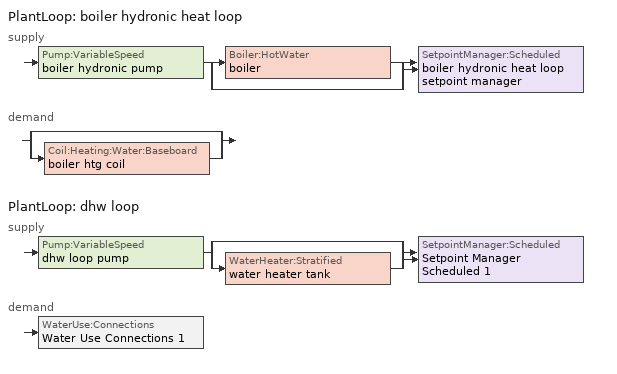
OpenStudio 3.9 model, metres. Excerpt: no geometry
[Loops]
PlantLoop 'boiler hydronic heat loop'
 supply: Pump:VariableSpeed 'boiler hydronic pump' > split
  | Boiler:HotWater 'boiler'
  | bypass
  join > SetpointManager:Scheduled 'boiler hydronic heat loop setpoint manager'
 demand: split
  | bypass
  | Coil:Heating:Water:Baseboard 'boiler htg coil'
PlantLoop 'dhw loop'
 supply: Pump:VariableSpeed 'dhw loop pump' > split
  | bypass
  | WaterHeater:Stratified 'water heater tank'
  join > SetpointManager:Scheduled 'Setpoint Manager Scheduled 1'
 demand: WaterUse:Connections 'Water Use Connections 1'
[Sizing:Zone]
conditioned space: Zone Cooling Design Supply Air Temperature Input Method=SupplyAirTemperature; Zone Cooling Design Supply Air Temperature {C}=14; Zone Cooling Design Supply Air Temperature Difference {deltaC}=11.11; Zone Heating Design Supply Air Temperature Input Method=SupplyAirTemperature; Zone Heating Design Supply Air Temperature {C}=40; Zone Heating Design Supply Air Temperature Difference {deltaC}=11.11; Zone Cooling Design Supply Air Humidity Ratio {kg-H2O/kg-air}=0.0085; Zone Heating Design Supply Air Humidity Ratio {kg-H2O/kg-air}=0.008; Cooling Design Air Flow Method=DesignDay; Heating Design Air Flow Method=DesignDay; Account for Dedicated Outdoor Air System=No; Dedicated Outdoor Air System Control Strategy=NeutralSupplyAir; Dedicated Outdoor Air Low Setpoint Temperature for Design {C}=autosize; Dedicated Outdoor Air High Setpoint Temperature for Design {C}=autosize; Zone Load Sizing Method=Sensible Load Only No Latent Load; Zone Latent Cooling Design Supply Air Humidity Ratio Input Method=HumidityRatioDifference; Zone Cooling Design Supply Air Humidity Ratio Difference {kgWater/kgDryAir}=0.005; Zone Latent Heating Design Supply Air Humidity Ratio Input Method=HumidityRatioDifference; Zone Humidification Design Supply Air Humidity Ratio Difference {kgWater/kgDryAir}=0.005; Sizing Option=Coincident
[Zone equipment]
conditioned space: boiler baseboard
[PlantLoop] Fluid Type=Water; Glycol Concentration=0; Load Distribution Scheme=Optimal
Name | Plant Loop Volume {m3} | Maximum Loop Flow Rate {m3/s}
boiler hydronic heat loop | Autocalculate
dhw loop | 0.003 | 0.01
[Sizing:Plant] Loop Type=Heating; Sizing Option=NonCoincident; Zone Timesteps in Averaging Window=1; Coincident Sizing Factor Mode=None
Name | Design Loop Exit Temperature {C} | Loop Design Temperature Difference {deltaC}
boiler hydronic heat loop | 82.2222 | 11.1111
dhw loop | 51.6667 | 5.55556
[Pump:VariableSpeed] Motor Efficiency=0.85; Fraction of Motor Inefficiencies to Fluid Stream=0; Coefficient 1 of the Part Load Performance Curve=0; Coefficient 2 of the Part Load Performance Curve=1; Coefficient 3 of the Part Load Performance Curve=0; Coefficient 4 of the Part Load Performance Curve=0; Minimum Flow Rate {m3/s}=0; Pump Control Type=Intermittent; Skin Loss Radiative Fraction=0.5; Design Power Sizing Method=PowerPerFlowPerPressure; Design Electric Power per Unit Flow Rate {W/(m3/s)}=348701.1; Design Shaft Power per Unit Flow Rate per Unit Head {W-s/m3-Pa}=1.28205; Design Minimum Flow Rate Fraction=0
Name | Rated Flow Rate {m3/s} | Rated Pump Head {Pa} | Rated Power Consumption {W}
boiler hydronic pump | 0.00594952 | 20000 | 158.654
dhw loop pump | 0.01 | 1 | 0
[Boiler:HotWater]
boiler: Fuel Type=FuelOilNo2; Nominal Capacity {W}=21075.3; Nominal Thermal Efficiency=0.8; Efficiency Curve Temperature Evaluation Variable=LeavingBoiler; Normalized Boiler Efficiency Curve=NonCondensingBoilerEff; Minimum Part Load Ratio=0; Maximum Part Load Ratio=1; Optimum Part Load Ratio=1; Water Outlet Upper Temperature Limit {C}=99.9; Boiler Flow Mode=LeavingSetpointModulated; On Cycle Parasitic Electric Load {W}=0; Off Cycle Parasitic Fuel Load {W}=0; Sizing Factor=1
[EnergyManagementSystem:Sensor]
Name | Output Variable or Output Meter Index Key | Output Variable or Output Meter
boiler_plr_s | boiler | Boiler Part Load Ratio
boiler_hydronic_pump_mfr_s | boiler hydronic pump | Pump Mass Flow Rate
boiler_hydronic_pump_s | boiler hydronic pump | Pump Electricity Energy
boiler_baseboard_s | boiler baseboard | Baseboard Total Heating Energy
water_heater_tl | water heater tank | Water Heater Heat Loss Rate
water_heater_sens_cool | water heater coil | Cooling Coil Sensible Cooling Rate
water_heater_lat_cool | water heater coil | Cooling Coil Latent Cooling Rate
water_heater_fan_pwr; water_heater_fan_energy | water heater fan | Fan Electricity Rate
water_heater_tank_energy | water heater tank | Water Heater Electricity Rate
water_heater_coil_energy | water heater coil | Cooling Coil Water Heating Electricity Rate
water_heater_tank_on_cycle_parasitic | water heater tank | Water Heater On Cycle Parasitic Electricity Rate
water_heater_tank_off_cycle_parasitic | water heater tank | Water Heater Off Cycle Parasitic Electricity Rate
fridge_tin_s; tin_s; tin_s_1 | conditioned space | Zone Mean Air Temperature
win_s | conditioned space | Zone Air Humidity Ratio
tout_s | conditioned space | Zone Outdoor Air Drybulb Temperature
conditioned_space_htg_unmet_s | conditioned space | Zone Heating Setpoint Not Met Time
conditioned_space_clg_unmet_s | conditioned space | Zone Cooling Setpoint Not Met Time
[EnergyManagementSystem:InternalVariable]
boiler_hydronic_pump_rated_mfr: Internal Data Index Key=boiler hydronic pump; Internal Data Type=Pump Maximum Mass Flow Rate
[EnergyManagementSystem:Actuator]
Name | Actuated Component | Actuated Component Type | Actuated Component Control Type
boiler_hydronic_pump_pressure_rise_act | boiler hydronic pump | Pump | Pump Pressure Rise
water_heater_Tamb_act | water heater Tamb act | Schedule:Constant | Schedule Value
water_heater_RHamb_act | water heater RHamb act | Schedule:Constant | Schedule Value
[EnergyManagementSystem:Program]
fridge_schedule_program: Set Tin = fridge_tin_s*(9.0/5.0)+32.0; Set fridge_schedule_act = 0; If (Hour == 0); Set fridge_schedule_act = (-0.487+0.019*Tin); ElseIf (Hour == 1); Set fridge_schedule_act = (-0.34+0.016*Tin); ElseIf (Hour == 2); Set fridge_schedule_act = (-0.37+0.017*Tin); ElseIf (Hour == 3); Set fridge_schedule_act = (-0.361+0.016*Tin); ElseIf (Hour == 4); Set fridge_schedule_act = (-0.515+0.018*Tin); ElseIf (Hour == 5); Set fridge_schedule_act = (-0.684+0.021*Tin); ElseIf (Hour == 6); Set fridge_schedule_act = (-0.471+0.019*Tin); ElseIf (Hour == 7); Set fridge_schedule_act = (-0.159+0.015*Tin); ElseIf (Hour == 8); Set fridge_schedule_act = (-0.079+0.015*Tin); ElseIf (Hour == 9); Set fridge_schedule_act = (-0.417+0.019*Tin); ElseIf (Hour == 10); Set fridge_schedule_act = (-0.411+0.018*Tin); ElseIf (Hour == 11); Set fridge_schedule_act = (-0.386+0.018*Tin); ElseIf (Hour == 12); Set fridge_schedule_act = (-0.24+0.016*Tin); ElseIf (Hour == 13); Set fridge_schedule_act = (-0.314+0.017*Tin); ElseIf (Hour == 14); Set fridge_schedule_act = (-0.16+0.015*Tin); ElseIf (Hour == 15); Set fridge_schedule_act = (-0.121+0.015*Tin); ElseIf (Hour == 16); Set fridge_schedule_act = (-0.469+0.02*Tin); ElseIf (Hour == 17); Set fridge_schedule_act = (-0.412+0.02*Tin); ElseIf (Hour == 18); Set fridge_schedule_act = (-0.091+0.017*Tin); ElseIf (Hour == 19); Set fridge_schedule_act = (0.077+0.014*Tin); ElseIf (Hour == 20); Set fridge_schedule_act = (-0.118+0.016*Tin); ElseIf (Hour == 21); Set fridge_schedule_act = (-0.247+0.017*Tin); ElseIf (Hour == 22); Set fridge_schedule_act = (-0.445+0.019*Tin); ElseIf (Hour == 23); Set fridge_schedule_act = (-0.544+0.02*Tin); EndIf
fridge_schedule_1_program: Set Tin = fridge_tin_s_1*(9.0/5.0)+32.0; Set fridge_schedule_1_act = 0; If (Hour == 0); Set fridge_schedule_1_act = (-0.487+0.019*Tin); ElseIf (Hour == 1); Set fridge_schedule_1_act = (-0.34+0.016*Tin); ElseIf (Hour == 2); Set fridge_schedule_1_act = (-0.37+0.017*Tin); ElseIf (Hour == 3); Set fridge_schedule_1_act = (-0.361+0.016*Tin); ElseIf (Hour == 4); Set fridge_schedule_1_act = (-0.515+0.018*Tin); ElseIf (Hour == 5); Set fridge_schedule_1_act = (-0.684+0.021*Tin); ElseIf (Hour == 6); Set fridge_schedule_1_act = (-0.471+0.019*Tin); ElseIf (Hour == 7); Set fridge_schedule_1_act = (-0.159+0.015*Tin); ElseIf (Hour == 8); Set fridge_schedule_1_act = (-0.079+0.015*Tin); ElseIf (Hour == 9); Set fridge_schedule_1_act = (-0.417+0.019*Tin); ElseIf (Hour == 10); Set fridge_schedule_1_act = (-0.411+0.018*Tin); ElseIf (Hour == 11); Set fridge_schedule_1_act = (-0.386+0.018*Tin); ElseIf (Hour == 12); Set fridge_schedule_1_act = (-0.24+0.016*Tin); ElseIf (Hour == 13); Set fridge_schedule_1_act = (-0.314+0.017*Tin); ElseIf (Hour == 14); Set fridge_schedule_1_act = (-0.16+0.015*Tin); ElseIf (Hour == 15); Set fridge_schedule_1_act = (-0.121+0.015*Tin); ElseIf (Hour == 16); Set fridge_schedule_1_act = (-0.469+0.02*Tin); ElseIf (Hour == 17); Set fridge_schedule_1_act = (-0.412+0.02*Tin); ElseIf (Hour == 18); Set fridge_schedule_1_act = (-0.091+0.017*Tin); ElseIf (Hour == 19); Set fridge_schedule_1_act = (-0.077+0.014*Tin); ElseIf (Hour == 20); Set fridge_schedule_1_act = (-0.118+0.016*Tin); ElseIf (Hour == 21); Set fridge_schedule_1_act = (-0.247+0.017*Tin); ElseIf (Hour == 22); Set fridge_schedule_1_act = (-0.445+0.019*Tin); ElseIf (Hour == 23); Set fridge_schedule_1_act = (-0.544+0.02*Tin); EndIf
natural_vent_program: Set Tin = tin_s; Set Tout = tout_s; Set Wout = out_wt_s; Set Pbar = out_pb_s; Set Phiout = (@RhFnTdbWPb Tout Wout Pbar); Set MaxHR = 0.0115; Set Tnvsp = (htg_sp_s + clg_sp_s) / 2; Set NVavail = natural_vent_s; Set ClgSsnAvail = cool_season; Set Qnv = 0; Set Qwhf = 0; Set whole_house_fan_act = 0; If ((Wout < MaxHR) && (Tin > Tout) && (Tin > Tnvsp) && (ClgSsnAvail > 0)); Set WHF_Flow = 0; Set Adj = (Tin-Tnvsp)/(Tin-Tout); Set Adj = (@Min Adj 1); Set Adj = (@Max Adj 0); If (WHF_Flow > 0); Set Qwhf = WHF_Flow*Adj; Set WHF_W = 0; Set whole_house_fan_act = WHF_W*Adj; ElseIf (NVavail > 0); Set NVArea = 19778.982893568; Set Cs = 0.00017937135914540493; Set Cw = 8.97707065726015e-05; Set Tdiff = Tin-Tout; Set dT = (@Abs Tdiff); Set Vwind = site_vw_s; Set SGNV = NVArea*Adj*((((Cs*dT)+(Cw*(Vwind^2)))^0.5)/1000); Set MaxNV = 7.031387640422401; Set Qnv = (@Min SGNV MaxNV); EndIf; EndIf; Set natural_vent_flow_act = Qnv; Set whole_house_fan_flow_act = Qwhf; Set natural_vent_program_Qnv = Qnv; Set natural_vent_program_Qwhf = Qwhf
infil_program: Set p_m = 0.14; Set p_s = 0.22; Set s_m = 270; Set s_s = 370; Set z_m = 9.99744; Set z_s = 4.8768; Set f_t = (((s_m/z_m)^p_m)*((z_s/s_s)^p_s)); Set Tdiff = tin_s-tout_s; Set dT = @Abs Tdiff; Set c = 0.1914; Set Cs = 0.1032; Set Cw = 0.1275; Set n = 0.65; Set sft = (f_t*0.7000000000000001); Set temp1 = ((c*Cw)*((sft*site_vw_s)^(2*n)))^2; Set Qinf = (((c*Cs*(dT^n))^2)+temp1)^0.5; Set Qinf = (@Max Qinf 0); Set mech_vent_house_fan_sensible_load_act = 0.0; Set mech_vent_house_fan_latent_load_act = 0.0; Set OASupInPb = out_pb_s; Set OASupInTemp = tout_s; Set OASupInW = out_wt_s; Set OASupRho = (@RhoAirFnPbTdbW OASupInPb OASupInTemp OASupInW); Set OASupCp = (@CpAirFnW OASupInW); Set OASupInEnth = (@HFnTdbW OASupInTemp OASupInW); Set ZoneTemp = tin_s; Set ZoneW = win_s; Set ZoneCp = (@CpAirFnW ZoneW); Set ZoneAirEnth = (@HFnTdbW ZoneTemp ZoneW); Set mech_vent_house_fan_cfis_act = 0.0; Set QWHV_cfis_sup = 0.0; Set QWHV_cfis_suppl_sup = 0.0; Set QWHV_cfis_suppl_exh = 0.0; Set Qrange = 0; Set Qrange = Qrange + 0.04719 * mech_vent_range_fan_0_sch_s; Set Qbath = 0; Set Qbath = Qbath + 0.07079 * mech_vent_bath_fan_0_sch_s; Set Qdryer = 0; Set Qdryer = Qdryer + 0.19029 * clothes_dryer_exhaust_0_sch_s; Set QWHV_sup = 0.0; Set QWHV_exh = 0.0; Set Qsupply = QWHV_sup + QWHV_cfis_sup + QWHV_cfis_suppl_sup; Set Qexhaust = Qrange + Qbath + Qdryer + QWHV_exh + QWHV_cfis_suppl_exh; Set Qfan = (@Max Qexhaust Qsupply); Set Qducts = 0; If Qducts < 0; Set Qsupply = Qsupply - Qducts; Else; Set Qexhaust = Qexhaust + Qducts; EndIf; Set Qfan_with_ducts = (@Max Qexhaust Qsupply); Set Qimb = (@Abs (Qsupply - Qexhaust)); If Qinf + Qimb > 0; Set Qtot = Qfan_with_ducts + (Qinf^2) / (Qinf + Qimb); Else; Set Qtot = Qfan_with_ducts; EndIf; Set Qinf_adj = Qtot - Qfan; Set infil_flow_act = Qinf_adj; Set infil_program_Qinf = Qinf_adj; Set infil_program_Qfan = Qfan; Set Qload = Qfan; Set Effectiveness_Sens = 0.0; Set Effectiveness_Lat = 0.0; Set Fan_MFR = Qload * OASupRho; Set ZoneInEnth = OASupInEnth; Set ZoneInTemp = OASupInTemp; Set FanTotalToCond = Fan_MFR * (ZoneInEnth - ZoneAirEnth); Set FanSensToCond = Fan_MFR * ZoneCp * (ZoneInTemp - ZoneTemp); Set FanLatToCond = FanTotalToCond - FanSensToCond; Set mech_vent_house_fan_sensible_load_act = mech_vent_house_fan_sensible_load_act + FanSensToCond; Set mech_vent_house_fan_latent_load_act = mech_vent_house_fan_latent_load_act + FanLatToCond
unmet_hours_program: Set htg_unmet_hours = 0; Set clg_unmet_hours = 0; Set unit_htg_unmet_hours = 0; If ((DayOfYear >= 1) && (DayOfYear <= 365)); Set unit_htg_unmet_hours = unit_htg_unmet_hours + conditioned_space_htg_unmet_s; If unit_htg_unmet_hours > htg_unmet_hours; Set htg_unmet_hours = unit_htg_unmet_hours; EndIf; EndIf
total_loads_program: Set loads_htg_tot = 0; Set loads_clg_tot = 0; If htg_load_cond > 0; Set loads_htg_tot = loads_htg_tot + (htg_load_cond - clg_load_cond) * 1.0; EndIf; Set loads_htg_tot = (@Max loads_htg_tot 0); If clg_load_cond > 0; Set loads_clg_tot = loads_clg_tot + (clg_load_cond - htg_load_cond) * 0.0; EndIf; Set loads_clg_tot = (@Max loads_clg_tot 0)
component_loads_program: Set loads_htg_walls = 0; Set loads_htg_rim_joists = 0; Set loads_htg_foundation_walls = 0; Set loads_htg_floors = 0; Set loads_htg_slabs = 0; Set loads_htg_ceilings = 0; Set loads_htg_roofs = 0; Set loads_htg_windows_conduction = 0; Set loads_htg_windows_solar = 0; Set loads_htg_doors = 0; Set loads_htg_skylights_conduction = 0; Set loads_htg_skylights_solar = 0; Set loads_htg_internal_mass = 0; Set loads_htg_intgains = 0; Set loads_htg_lighting = 0; Set loads_htg_infil = 0; Set loads_htg_mechvent = 0; Set loads_htg_natvent = 0; Set loads_htg_whf = 0; Set loads_htg_ducts = 0; Set loads_clg_walls = 0; Set loads_clg_rim_joists = 0; Set loads_clg_foundation_walls = 0; Set loads_clg_floors = 0; Set loads_clg_slabs = 0; Set loads_clg_ceilings = 0; Set loads_clg_roofs = 0; Set loads_clg_windows_conduction = 0; Set loads_clg_windows_solar = 0; Set loads_clg_doors = 0; Set loads_clg_skylights_conduction = 0; Set loads_clg_skylights_solar = 0; Set loads_clg_internal_mass = 0; Set loads_clg_intgains = 0; Set loads_clg_lighting = 0; Set loads_clg_infil = 0; Set loads_clg_mechvent = 0; Set loads_clg_natvent = 0; Set loads_clg_whf = 0; Set loads_clg_ducts = 0; Set hr_walls = 0; Set hr_walls = hr_walls + s_conv_5 + s_ig_5 + s_sol_5 + s_lgt_5 + s_surf_5; Set hr_walls = hr_walls + s_conv_6 + s_ig_6 + s_sol_6 + s_lgt_6 + s_surf_6; Set hr_walls = hr_walls + s_conv_7 + s_ig_7 + s_sol_7 + s_lgt_7 + s_surf_7; Set hr_walls = hr_walls + s_conv_8 + s_ig_8 + s_sol_8 + s_lgt_8 + s_surf_8; Set hr_walls = hr_walls + s_conv_9 + s_ig_9 + s_sol_9 + s_lgt_9 + s_surf_9; Set hr_walls = hr_walls + s_conv_10 + s_ig_10 + s_sol_10 + s_lgt_10 + s_surf_10; Set hr_rim_joists = 0; Set hr_foundation_walls = 0; Set hr_floors = 0; Set hr_floors = hr_floors + s_conv + s_ig + s_sol + s_lgt + s_surf; Set hr_floors = hr_floors + s_conv_1 + s_ig_1 + s_sol_1 + s_lgt_1 + s_surf_1; Set hr_slabs = 0; Set hr_ceilings = 0; Set hr_roofs = 0; Set hr_roofs = hr_roofs + s_conv_4 + s_ig_4 + s_sol_4 + s_lgt_4 + s_surf_4; Set hr_windows_conduction = 0; Set hr_windows_conduction = hr_windows_conduction + ss_conv_1; Set hr_windows_conduction = hr_windows_conduction + ss_ig_1; Set hr_windows_conduction = hr_windows_conduction + ss_surf_1; Set hr_windows_conduction = hr_windows_conduction + ss_conv_2; Set hr_windows_conduction = hr_windows_conduction + ss_ig_2; Set hr_windows_conduction = hr_windows_conduction + ss_surf_2; Set hr_windows_conduction = hr_windows_conduction + ss_conv_3; Set hr_windows_conduction = hr_windows_conduction + ss_ig_3; Set hr_windows_conduction = hr_windows_conduction + ss_surf_3; Set hr_windows_conduction = hr_windows_conduction + ss_conv_4; Set hr_windows_conduction = hr_windows_conduction + ss_ig_4; Set hr_windows_conduction = hr_windows_conduction + ss_surf_4; Set hr_windows_conduction = hr_windows_conduction + ss_conv_5; Set hr_windows_conduction = hr_windows_conduction + ss_ig_5; Set hr_windows_conduction = hr_windows_conduction + ss_surf_5; Set hr_windows_conduction = hr_windows_conduction + ss_conv_6; Set hr_windows_conduction = hr_windows_conduction + ss_ig_6; Set hr_windows_conduction = hr_windows_conduction + ss_surf_6; Set hr_windows_conduction = hr_windows_conduction + ss_conv_7; Set hr_windows_conduction = hr_windows_conduction + ss_ig_7; Set hr_windows_conduction = hr_windows_conduction + ss_surf_7; Set hr_windows_conduction = hr_windows_conduction + ss_conv_8; Set hr_windows_conduction = hr_windows_conduction + ss_ig_8; Set hr_windows_conduction = hr_windows_conduction + ss_surf_8; Set hr_windows_conduction = hr_windows_conduction + ss_conv_9; Set hr_windows_conduction = hr_windows_conduction + ss_ig_9; Set hr_windows_conduction = hr_windows_conduction + ss_surf_9; Set hr_windows_conduction = hr_windows_conduction + ss_conv_10; Set hr_windows_conduction = hr_windows_conduction + ss_ig_10; Set hr_windows_conduction = hr_windows_conduction + ss_surf_10; Set hr_windows_solar = 0; Set hr_windows_solar = hr_windows_solar - ss_trans_in * ZoneTimestep * 3600 + ss_back_out * ZoneTimestep * 3600 + ss_trans_out * ZoneTimestep * 3600; Set hr_windows_solar = hr_windows_solar - ss_trans_in_1 * ZoneTimestep * 3600 + ss_back_out_1 * ZoneTimestep * 3600 + ss_trans_out_1 * ZoneTimestep * 3600; Set hr_windows_solar = hr_windows_solar - ss_trans_in_2 * ZoneTimestep * 3600 + ss_back_out_2 * ZoneTimestep * 3600 + ss_trans_out_2 * ZoneTimestep * 3600; Set hr_windows_solar = hr_windows_solar - ss_trans_in_3 * ZoneTimestep * 3600 + ss_back_out_3 * ZoneTimestep * 3600 + ss_trans_out_3 * ZoneTimestep * 3600; Set hr_windows_solar = hr_windows_solar - ss_trans_in_4 * ZoneTimestep * 3600 + ss_back_out_4 * ZoneTimestep * 3600 + ss_trans_out_4 * ZoneTimestep * 3600; Set hr_windows_solar = hr_windows_solar - ss_trans_in_5 * ZoneTimestep * 3600 + ss_back_out_5 * ZoneTimestep * 3600 + ss_trans_out_5 * ZoneTimestep * 3600; Set hr_windows_solar = hr_windows_solar - ss_trans_in_6 * ZoneTimestep * 3600 + ss_back_out_6 * ZoneTimestep * 3600 + ss_trans_out_6 * ZoneTimestep * 3600; Set hr_windows_solar = hr_windows_solar - ss_trans_in_7 * ZoneTimestep * 3600 + ss_back_out_7 * ZoneTimestep * 3600 + ss_trans_out_7 * ZoneTimestep * 3600; Set hr_windows_solar = hr_windows_solar - ss_trans_in_8 * ZoneTimestep * 3600 + ss_back_out_8 * ZoneTimestep * 3600 + ss_trans_out_8 * ZoneTimestep * 3600; Set hr_windows_solar = hr_windows_solar - ss_trans_in_9 * ZoneTimestep * 3600 + ss_back_out_9 * ZoneTimestep * 3600 + ss_trans_out_9 * ZoneTimestep * 3600; Set hr_doors = 0; Set hr_doors = hr_doors + ss_sol; Set hr_doors = hr_doors + ss_lgt; Set hr_doors = hr_doors + ss_conv; Set hr_doors = hr_doors + ss_ig; Set hr_doors = hr_doors + ss_surf; Set hr_skylights_conduction = 0; Set hr_skylights_solar = 0; Set hr_internal_mass = 0; Set hr_internal_mass = hr_internal_mass + s_conv_2 + s_ig_2 + s_sol_2 + s_lgt_2 + s_surf_2; Set hr_internal_mass = hr_internal_mass + s_conv_3 + s_ig_3 + s_sol_3 + s_lgt_3 + s_surf_3; Set hr_internal_mass = hr_internal_mass + im_conv + im_ig + im_sol + im_lgt + im_surf; Set hr_internal_mass = hr_internal_mass + im_conv_1 + im_ig_1 + im_sol_1 + im_lgt_1 + im_surf_1; Set hr_intgains = 0; Set hr_intgains = hr_intgains - ig_ee_conv - ig_ee_rad - ig_ee_conv_1 - ig_ee_rad_1 - ig_ee_conv_2 - ig_ee_rad_2 - ig_ee_conv_3 - ig_ee_rad_3 - ig_ee_conv_4 - ig_ee_rad_4 - ig_ee_conv_5 - ig_ee_rad_5 - ig_ee_conv_6 - ig_ee_rad_6 - ig_ee_conv_7 - ig_ee_rad_7 - ig_ee_conv_8 - ig_ee_rad_8 - ig_oe_conv - ig_oe_rad - ig_oe_conv_1 - ig_oe_rad_1 - ig_oe_conv_2 - ig_oe_rad_2 - ig_oe_conv_3 - ig_oe_rad_3 - ig_ppl_conv - ig_ppl_rad; Set hr_lighting = 0; Set hr_lighting = hr_lighting - ig_lgt_conv - ig_lgt_rad - ig_lgt_vis; Set hr_infil = 0; Set hr_infil = hr_infil - airflow_gain + airflow_loss; Set hr_natvent = 0; Set hr_natvent = hr_natvent - airflow_gain_1 + airflow_loss_1; Set hr_whf = 0; Set hr_whf = hr_whf - airflow_gain_2 + airflow_loss_2; Set hr_mechvent = 0; Set hr_mechvent = hr_mechvent - mv_conv - mv_rad - mv_conv_1 - mv_rad_1 - mv_conv_2 - mv_rad_2 - mv_conv_3 - mv_rad_3 - mv_conv_4 - mv_rad_4 - mv_conv_5 - mv_rad_5; Set hr_ducts = 0; Set htg_mode = 0; Set clg_mode = 0; If (htg_load_cond > 0); Set htg_mode = 1.0; ElseIf (clg_load_cond > 0); Set clg_mode = 0.0; Else; Set htg_season = 0; Set clg_season = 0; If ((DayOfYear >= 1) && (DayOfYear <= 365)); Set clg_season = 1; EndIf; If ((DayOfYear >= 1) && (DayOfYear <= 365)); Set htg_season = 1; EndIf; If ((airflow_gain_1 <> 0) || (airflow_loss_1 <> 0)) && (clg_season == 1); Set clg_mode = 0.0; ElseIf ((airflow_gain_2 <> 0) || (airflow_loss_2 <> 0)) && (clg_season == 1); Set clg_mode = 0.0; Else; Set Tmid_setpoint = (htg_sp_s_1 + clg_sp_s_1) / 2; If (tin_s_1 > Tmid_setpoint) && (clg_season == 1); Set clg_mode = 0.0; ElseIf (tin_s_1 < Tmid_setpoint) && (htg_season == 1); Set htg_mode = 1.0; EndIf; EndIf; EndIf; Set loads_htg_walls = loads_htg_walls + (hr_walls * htg_mode * 1); Set loads_htg_rim_joists = loads_htg_rim_joists + (hr_rim_joists * htg_mode * 1); Set loads_htg_foundation_walls = loads_htg_foundation_walls + (hr_foundation_walls * htg_mode * 1); Set loads_htg_floors = loads_htg_floors + (hr_floors * htg_mode * 1); Set loads_htg_slabs = loads_htg_slabs + (hr_slabs * htg_mode * 1); Set loads_htg_ceilings = loads_htg_ceilings + (hr_ceilings * htg_mode * 1); Set loads_htg_roofs = loads_htg_roofs + (hr_roofs * htg_mode * 1); Set loads_htg_windows_conduction = loads_htg_windows_conduction + (hr_windows_conduction * htg_mode * 1); Set loads_htg_windows_solar = loads_htg_windows_solar + (hr_windows_solar * htg_mode * 1); Set loads_htg_doors = loads_htg_doors + (hr_doors * htg_mode * 1); Set loads_htg_skylights_conduction = loads_htg_skylights_conduction + (hr_skylights_conduction * htg_mode * 1); Set loads_htg_skylights_solar = loads_htg_skylights_solar + (hr_skylights_solar * htg_mode * 1); Set loads_htg_internal_mass = loads_htg_internal_mass + (hr_internal_mass * htg_mode * 1); Set loads_htg_intgains = loads_htg_intgains + (hr_intgains * htg_mode * 1); Set loads_htg_lighting = loads_htg_lighting + (hr_lighting * htg_mode * 1); Set loads_htg_infil = loads_htg_infil + (hr_infil * htg_mode * 1); Set loads_htg_mechvent = loads_htg_mechvent + (hr_mechvent * htg_mode * 1); Set loads_htg_natvent = loads_htg_natvent + (hr_natvent * htg_mode * 1); Set loads_htg_whf = loads_htg_whf + (hr_whf * htg_mode * 1); Set loads_htg_ducts = loads_htg_ducts + (hr_ducts * htg_mode * 1); Set loads_clg_walls = loads_clg_walls + (-hr_walls * clg_mode * 1); Set loads_clg_rim_joists = loads_clg_rim_joists + (-hr_rim_joists * clg_mode * 1); Set loads_clg_foundation_walls = loads_clg_foundation_walls + (-hr_foundation_walls * clg_mode * 1); Set loads_clg_floors = loads_clg_floors + (-hr_floors * clg_mode * 1); Set loads_clg_slabs = loads_clg_slabs + (-hr_slabs * clg_mode * 1); Set loads_clg_ceilings = loads_clg_ceilings + (-hr_ceilings * clg_mode * 1); Set loads_clg_roofs = loads_clg_roofs + (-hr_roofs * clg_mode * 1); Set loads_clg_windows_conduction = loads_clg_windows_conduction + (-hr_windows_conduction * clg_mode * 1); Set loads_clg_windows_solar = loads_clg_windows_solar + (-hr_windows_solar * clg_mode * 1); Set loads_clg_doors = loads_clg_doors + (-hr_doors * clg_mode * 1); Set loads_clg_skylights_conduction = loads_clg_skylights_conduction + (-hr_skylights_conduction * clg_mode * 1); Set loads_clg_skylights_solar = loads_clg_skylights_solar + (-hr_skylights_solar * clg_mode * 1); Set loads_clg_internal_mass = loads_clg_internal_mass + (-hr_internal_mass * clg_mode * 1); Set loads_clg_intgains = loads_clg_intgains + (-hr_intgains * clg_mode * 1); Set loads_clg_lighting = loads_clg_lighting + (-hr_lighting * clg_mode * 1); Set loads_clg_infil = loads_clg_infil + (-hr_infil * clg_mode * 1); Set loads_clg_mechvent = loads_clg_mechvent + (-hr_mechvent * clg_mode * 1); Set loads_clg_natvent = loads_clg_natvent + (-hr_natvent * clg_mode * 1); Set loads_clg_whf = loads_clg_whf + (-hr_whf * clg_mode * 1); Set loads_clg_ducts = loads_clg_ducts + (-hr_ducts * clg_mode * 1)
total_airflows_program: Set total_infil_flow_rate = 0; Set total_mechvent_flow_rate = 0; Set total_natvent_flow_rate = 0; Set total_whf_flow_rate = 0; Set total_infil_flow_rate = total_infil_flow_rate + (infil_program_Qinf * 1); Set total_mechvent_flow_rate = total_mechvent_flow_rate + (infil_program_Qfan * 1); Set total_natvent_flow_rate = total_natvent_flow_rate + (natural_vent_program_Qnv * 1); Set total_whf_flow_rate = total_whf_flow_rate + (natural_vent_program_Qwhf * 1)
[EnergyManagementSystem:ProgramCallingManager]
boiler_hydronic_pump_power_program_calling_manager: EndOfSystemTimestepBeforeHVACReporting; boiler_hydronic_pump_power_program
boiler_hydronic_pump_disaggregate_program_calling_manager: EndOfSystemTimestepBeforeHVACReporting; boiler_hydronic_pump_disaggregate_program
water_heater_ProgramManager: InsideHVACSystemIterationLoop; water_heater_Control; water_heater_InletAir
water_heater_hpwh_EC_adj_ProgramManager: EndOfSystemTimestepBeforeHVACReporting; water_heater_hpwh_EC_adj
fridge_schedule_program_calling_manager: BeginZoneTimestepAfterInitHeatBalance; fridge_schedule_program
fridge_schedule_1_program_calling_manager: BeginZoneTimestepAfterInitHeatBalance; fridge_schedule_1_program
natural_vent_program_calling_manager: BeginZoneTimestepAfterInitHeatBalance; natural_vent_program
infil_program_calling_manager: BeginZoneTimestepAfterInitHeatBalance; infil_program
unmet_hours_program_calling_manager: EndOfZoneTimestepBeforeZoneReporting; unmet_hours_program
total_loads_program_calling_manager: EndOfZoneTimestepAfterZoneReporting; total_loads_program
component_loads_program_calling_manager: EndOfZoneTimestepAfterZoneReporting; component_loads_program
total_airflows_program_calling_manager: EndOfZoneTimestepAfterZoneReporting; total_airflows_program
[SetpointManager:Scheduled] Control Variable=Temperature
Name | Schedule
boiler hydronic heat loop setpoint manager | boiler hydronic heat supply setpoint
Setpoint Manager Scheduled 1 | dhw temp
[Coil:Heating:Water:Baseboard]
boiler htg coil: Heating Design Capacity Method=HeatingDesignCapacity; Heating Design Capacity {W}=21075.3; Heating Design Capacity Per Floor Area {W/m2}=0; Fraction of Autosized Heating Design Capacity=0.8; U-Factor Times Area Value {W/K}=1517.42; Maximum Water Flow Rate {m3/s}=0.000907883; Convergence Tolerance=0.001
[ZoneHVAC:Baseboard:Convective:Water]
boiler baseboard: Availability Schedule=Always On Discrete; Heating Coil=boiler htg coil
[EnergyManagementSystem:OutputVariable]
boiler hydronic pump disaggregate htg primary: EMS Variable=boiler_hydronic_pump_primary_htg; Type of Data in Variable=Summed; Update Frequency=SystemTimestep; EMS Program or Subroutine=boiler_hydronic_pump_disaggregate_program; Units=J
[External:File]
External File 1: File=in.schedules.csv
[ElectricEquipment:Definition] Design Level Calculation Method=EquipmentLevel
Name | Design Level {W} | Fraction Latent | Fraction Radiant | Fraction Lost
clothes washer | 341.584 | 0.03 | 0.162 | 0.7
dishwasher | 965.15 | 0.3 | 0.18 | 0.4
[Coil:WaterHeating:AirToWaterHeatPump:Wrapped]
water heater coil: Rated Heating Capacity {W}=2149.38; Rated COP {W/W}=4.299056; Rated Sensible Heat Ratio=0.88; Rated Evaporator Inlet Air Dry-Bulb Temperature {C}=19.7222; Rated Evaporator Inlet Air Wet-Bulb Temperature {C}=13.561; Rated Condenser Water Temperature {C}=48.89; Rated Evaporator Air Flow Rate {m3/s}=0.0854225; Evaporator Fan Power Included in Rated COP=Yes; Crankcase Heater Capacity {W}=0; Maximum Ambient Temperature for Crankcase Heater Operation {C}=0; Evaporator Air Temperature Type for Curve Objects=WetBulbTemperature; Heating Capacity Function of Temperature Curve=HPWH-Cap-fT; Heating Capacity Function of Air Flow Fraction Curve=HPWH-Htg-Cap-FF; Heating COP Function of Temperature Curve=HPWH-COP-fT; Heating COP Function of Air Flow Fraction Curve=HPWH-Htg-COP-FF; Part Load Fraction Correlation Curve=HPWH-COP-fPLR
[WaterHeater:Stratified]
water heater tank: Tank Volume {m3}=0.27255; Tank Height {m}=1.5975; Tank Shape=VerticalCylinder; Maximum Temperature Limit {C}=90; Heater Priority Control=MasterSlave; Heater 1 Setpoint Temperature Schedule=water heater TopElementSetpoint; Heater 1 Deadband Temperature Difference {deltaC}=18.5; Heater 1 Capacity {W}=4500.11; Heater 1 Height {m}=1.26469; Heater 2 Setpoint Temperature Schedule=water heater BottomElementSetpoint; Heater 2 Deadband Temperature Difference {deltaC}=3.89; Heater 2 Capacity {W}=4500.11; Heater 2 Height {m}=0.332813; Heater Fuel Type=Electricity; Heater Thermal Efficiency=1; Off Cycle Parasitic Fuel Consumption Rate {W}=3; Off Cycle Parasitic Fuel Type=Electricity; Off Cycle Parasitic Heat Fraction to Tank=0; Off Cycle Parasitic Height {m}=0; On Cycle Parasitic Fuel Consumption Rate {W}=3; On Cycle Parasitic Fuel Type=Electricity; On Cycle Parasitic Heat Fraction to Tank=0; On Cycle Parasitic Height {m}=0; Ambient Temperature Indicator=Schedule; Ambient Temperature Schedule=water heater Tamb act; Uniform Skin Loss Coefficient per Unit Area to Ambient Temperature {W/m2-K}=0.92499; Skin Loss Fraction to Zone=1; Off Cycle Flue Loss Coefficient to Ambient Temperature {W/K}=0; Off Cycle Flue Loss Fraction to Zone=1; Use Side Effectiveness=1; Use Side Inlet Height {m}=0; Use Side Outlet Height {m}=autocalculate; Source Side Effectiveness=1; Source Side Inlet Height {m}=0; Source Side Outlet Height {m}=0; Inlet Mode=Fixed; Use Side Design Flow Rate {m3/s}=0.00453494; Source Side Design Flow Rate {m3/s}=0; Indirect Water Heating Recovery Time {hr}=1.5; Number of Nodes=6; Additional Destratification Conductivity {W/m-K}=0; Node 1 Additional Loss Coefficient {W/m2-K}=0; Node 2 Additional Loss Coefficient {W/m2-K}=0; Node 3 Additional Loss Coefficient {W/m2-K}=0; Node 4 Additional Loss Coefficient {W/m2-K}=0; Node 5 Additional Loss Coefficient {W/m2-K}=0; Node 6 Additional Loss Coefficient {W/m2-K}=0; Node 7 Additional Loss Coefficient {W/m2-K}=0; Node 8 Additional Loss Coefficient {W/m2-K}=0; Node 9 Additional Loss Coefficient {W/m2-K}=0; Node 10 Additional Loss Coefficient {W/m2-K}=0; Node 11 Additional Loss Coefficient {W/m2-K}=0; Node 12 Additional Loss Coefficient {W/m2-K}=0
[WaterHeater:Sizing]
water heater tank: Design Mode=PeakDraw; Time Storage Can Meet Peak Draw {hr}=0.538503; Time for Tank Recovery {hr}=0; Nominal Tank Volume for Autosizing Plant Connections {m3}=1
[Fan:SystemModel]
water heater fan: Availability Schedule=Always On Discrete; Design Maximum Air Flow Rate {m3/s}=0.0854225; Speed Control Method=Discrete; Electric Power Minimum Flow Rate Fraction=0.2; Design Pressure Rise {Pa}=500; Motor Efficiency=1; Motor In Air Stream Fraction=1; Design Electric Power Consumption {W}=autosize; Design Power Sizing Method=PowerPerFlow; Electric Power Per Unit Flow Rate {W/(m3/s)}=97.8923; Electric Power Per Unit Flow Rate Per Unit Pressure {W-s/m3-Pa}=1.66667; Fan Total Efficiency=0.7; Motor Loss Radiative Fraction=0
[WaterHeater:HeatPump:WrappedCondenser]
water heater hpwh: Compressor Setpoint Temperature Schedule=water heater setpoint; Dead Band Temperature Difference {deltaC}=3.89; Condenser Bottom Location {m}=0.0665625; Condenser Top Location {m}=0.865313; Evaporator Air Flow Rate {m3/s}=0.0854225; Inlet Air Configuration=Schedule; Inlet Air Temperature Schedule=water heater Tamb act; Inlet Air Humidity Schedule=water heater RHamb act; Tank=water heater tank; DX Coil=water heater coil; Minimum Inlet Air Temperature for Compressor Operation {C}=5.55556; Maximum Inlet Air Temperature for Compressor Operation {C}=48.8889; Compressor Location=Schedule; Compressor Ambient Temperature Schedule=water heater Tamb act; Fan=water heater fan; Fan Placement=DrawThrough; On Cycle Parasitic Electric Load {W}=0; Off Cycle Parasitic Electric Load {W}=0; Parasitic Heat Rejection Location=Outdoors; Inlet Air Mixer Schedule=Always On Discrete; Tank Element Control Logic=MutuallyExclusive; Control Sensor 1 Height In Stratified Tank {m}=1.26469; Control Sensor 1 Weight=0.75; Control Sensor 2 Height In Stratified Tank {m}=0.465938
[WaterUse:Connections]
Water Use Connections 1: Drain Water Heat Exchanger Type=None; Drain Water Heat Exchanger Destination=Plant; Water Use Equipment Name 1=dhw fixtures; Water Use Equipment Name 2=dhw distribution waste; Water Use Equipment Name 3=clothes washer; Water Use Equipment Name 4=dishwasher
[WaterUse:Equipment:Definition]
Name | Peak Flow Rate {m3/s} | Target Temperature Schedule
dhw fixtures | 5.15316e-05 | mixed water temperature schedule
dhw distribution waste | 1.85225e-05 | mixed water temperature schedule
clothes washer | 1.52081e-05
dishwasher | 7.94902e-06
[WaterUse:Equipment]
Name | Water Use Equipment Definition | Flow Rate Fraction Schedule
dhw fixtures | dhw fixtures | hot_water_fixtures
dhw distribution waste | dhw distribution waste | hot_water_fixtures
clothes washer | clothes washer | hot_water_clothes_washer
dishwasher | dishwasher | hot_water_dishwasher
[Curve:Bicubic]
NonCondensingBoilerEff: Coefficient1 Constant=1.11172; Coefficient2 x=0.0786141; Coefficient3 x**2=-0.400426; Coefficient4 y=0; Coefficient5 y**2=-0.000156783; Coefficient6 x*y=0.0093846; Coefficient7 x**3=0.234258; Coefficient8 y**3=1.32927e-06; Coefficient9 x**2*y=-0.0044467; Coefficient10 x*y**2=-1.22498e-05; Minimum Value of x=0.1; Maximum Value of x=1; Minimum Value of y=20; Maximum Value of y=80
[Schedule:Constant]
Name | Value
boiler hydronic heat supply setpoint | 82.2222
Always On Discrete | 1
dhw temp; water heater setpoint | 51.6667
water heater Tamb act | 23
water heater RHamb act | 0.5
water heater TopElementSetpoint; water heater BottomElementSetpoint | 0
mixed water temperature schedule | 40.5556
[Schedule:File] External File=External File 1; Rows to Skip at Top=1; Number of Hours of Data=8760; Interpolate to Timestep=Yes; Minutes per Item=15; Translate File With Relative Path=Yes
Name | Column Number
dishwasher | 8
hot_water_fixtures | 13
hot_water_clothes_washer | 9
hot_water_dishwasher | 7
[Curve:Biquadratic] Minimum Value of x=0; Maximum Value of x=100; Minimum Value of y=0; Maximum Value of y=100
Name | Coefficient1 Constant | Coefficient2 x | Coefficient3 x**2 | Coefficient4 y | Coefficient5 y**2 | Coefficient6 x*y
HPWH-Cap-fT | 0.563 | 0.0437 | 3.9e-05 | 0.0055 | -0.000148 | -0.000145
HPWH-COP-fT | 1.1332 | 0.063 | -9.79e-05 | -0.00972 | -2.14e-05 | -0.000686
[Curve:Cubic] Coefficient1 Constant=1; Coefficient2 x=0; Coefficient3 x**2=0; Coefficient4 x**3=0; Minimum Value of x=0
Name | Maximum Value of x
HPWH-Htg-Cap-FF; HPWH-Htg-COP-FF | 100
HPWH-COP-fPLR | 1
